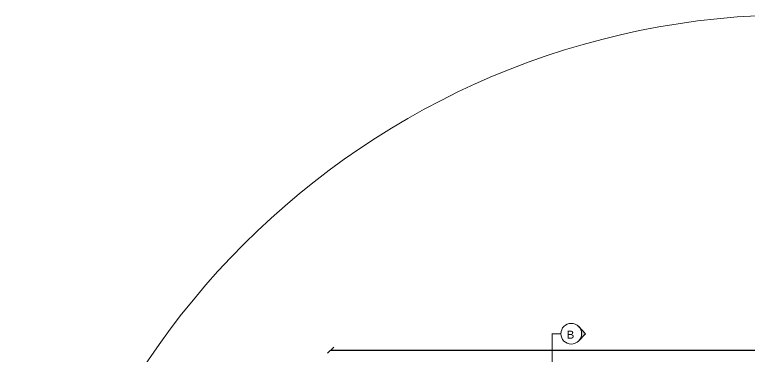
# Model space of a CAD drawing. Header units: metres. Extents: x 617 to 1370, y 693 to 852.
# Drawn here: x 1011.55 to 1032.67, y 842.64 to 852.46 of the extents above; entities that cross this region are included whole.
import ezdxf

# ---------------------------------------------------------------- set-up
doc = ezdxf.new("R2010")
doc.units = ezdxf.units.M
doc.header["$MEASUREMENT"] = 0
doc.header["$PDMODE"] = 2
doc.header["$PDSIZE"] = 50
doc.linetypes.add('CENTER', pattern=[2, 1.25, -0.25, 0.25, -0.25])
doc.layers.get('0').update_dxf_attribs({"lineweight": 0})
doc.layers.get('Defpoints').update_dxf_attribs({"lineweight": 0})
doc.layers.add('ED', color=30, linetype='Continuous', lineweight=0)
doc.layers.add('SECLINE', color=2, linetype='CENTER', lineweight=0)
doc.styles.add('GRIDTEXT', font='arial.ttf', dxfattribs={"height": 6})
doc.styles.get("Standard").update_dxf_attribs({"font": 'verdana.ttf', "height": 0.18})
doc.dimstyles.new('ED', dxfattribs={"dimscale": 0, "dimtxt": 0.18, "dimasz": 0.18, "dimexe": 0, "dimexo": 0, "dimgap": 0.09, "dimtad": 1, "dimtoh": 1, "dimzin": 3, "dimdsep": 46, "dimtxsty": 'Standard', "dimblk": 'OBLIQUE', "dimcen": 0.09, "dimse1": 1, "dimse2": 1, "dimclrd": 251, "dimclrt": 30, "dimadec": 0, "dimazin": 0, "dimtfac": 1, "dimtmove": 0, "dimatfit": 3, "dimldrblk": 'ARCHTICK', "dimfxl": 1, "dimtolj": 1, "dimtzin": 0, "dimarcsym": 0})

# ---------------------------------------------------------------- blocks, each defined once
blk = doc.blocks.new('_Oblique')
at = {"color": 0, "linetype": 'ByBlock', "lineweight": -2}
blk.add_line((-0.5, -0.5), (0.5, 0.5), dxfattribs=at)
blk = doc.blocks.new('*D16')
at = {"layer": 'Defpoints', "color": 0}
for p in [(1046.282, 842.821), (1020.637, 842.131), (1046.282, 842.131)]:
    blk.add_point(p, dxfattribs=at)
at = {"layer": 'ED', "color": 251, "lineweight": -2}
blk.add_line((1020.637, 842.821), (1046.282, 842.821), dxfattribs=at)
at = {"layer": 'ED', "color": 251, "lineweight": -2, "xscale": 0.18, "yscale": 0.18, "zscale": 0.18, "rotation": 180}
blk.add_blockref('_Oblique', (1020.637, 842.821), dxfattribs=at)
at = {"layer": 'ED', "color": 251, "lineweight": -2, "xscale": 0.18, "yscale": 0.18, "zscale": 0.18}
blk.add_blockref('_Oblique', (1046.282, 842.821), dxfattribs=at)
at = {"layer": 'ED', "color": 30, "insert": (1033.459, 843.005), "char_height": 0.18, "attachment_point": 5}
blk.add_mtext('\\A1;25.65', dxfattribs=at)
blk = doc.blocks.new('_ArchTick')
at = {"color": 0, "const_width": 0.15}
blk.add_lwpolyline([(-0.5, -0.5), (0.5, 0.5)], dxfattribs=at)

msp = doc.modelspace()

# ---------------------------------------------------------------- hatches: boundary and pattern name
at = {"layer": 'SECLINE'}
msp.add_hatch(color=41, dxfattribs=at).paths.add_polyline_path([(1027.965, 843.293), (1027.78, 843.098, 0.372105), (1027.78, 843.488)])

# ---------------------------------------------------------------- linework, layer by layer
at = {"color": 2}
msp.add_circle((1034.053, 829.959), 22.5, dxfattribs=at)
at = {"layer": 'SECLINE', "color": 41, "linetype": 'Continuous'}
for q in [(1027.76, 843.509), (1027.76, 843.077)]:
    msp.add_line((1027.965, 843.293), q, dxfattribs=at)
at = {"layer": 'SECLINE', "linetype": 'CENTER', "ltscale": 0.3, "const_width": 0.0303}
msp.add_lwpolyline([(1027.256, 843.293), (1027.003, 843.293), (1027.003, 841.829)], dxfattribs=at)
at = {"layer": 'SECLINE', "color": 41, "linetype": 'Continuous'}
msp.add_circle((1027.554, 843.293), 0.298, dxfattribs=at)
msp.add_circle((1027.554, 843.293), 0.298, dxfattribs=at)

# ---------------------------------------------------------------- texts
at = {"layer": 'SECLINE', "color": 6, "style": 'GRIDTEXT'}
msp.add_text('B', height=0.23, rotation=360, dxfattribs=at).set_placement((1027.426, 843.151))

# ---------------------------------------------------------------- dimensions: what is measured, and where the dimension line sits
at = {"layer": 'ED'}
dim = msp.add_linear_dim(base=(1046.28172087, 842.821108835), p1=(1020.63672087, 842.130922473), p2=(1046.28172087, 842.130922473), dimstyle='ED', override={"dimscale": 1, "dimpost": '\\X'}, dxfattribs=at)
dim.commit()
dim.dimension.update_dxf_attribs({"geometry": '*D16', "text_midpoint": (1033.45922087, 843.004856317)})

doc.saveas('drawing.dxf')
